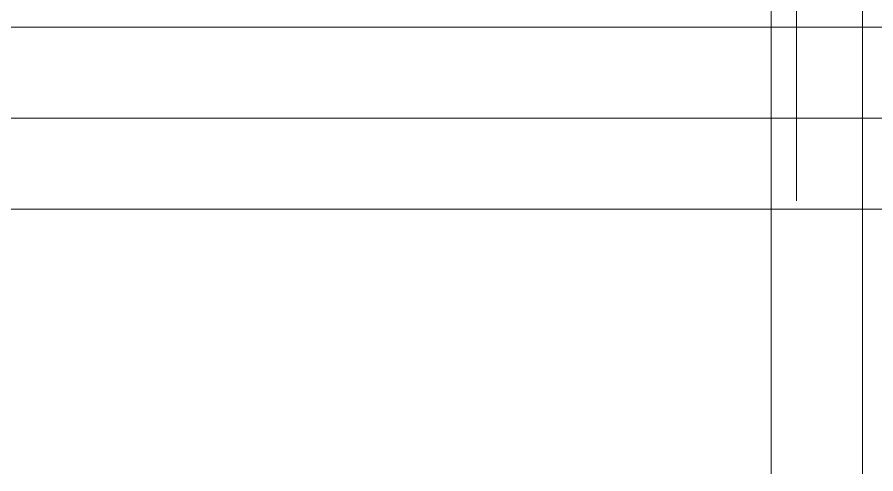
# Model space of a CAD drawing. Header units: millimetres. Extents: x 24 to 200, y 24 to 188.
# Drawn here: x 142.87 to 171.14, y 30.63 to 45.67 of the extents above; entities that cross this region are included whole.
import ezdxf

# ---------------------------------------------------------------- set-up
doc = ezdxf.new("R2010")
doc.units = ezdxf.units.MM
for name, color, linetype in [('0_底面', 51, 'Continuous'), ('1_PCB下', 5, 'Continuous'), ('2_Plate下', 3, 'Continuous'), ('3_SwitchPlate', 6, 'Continuous'), ('4_天板下', 40, 'Continuous'), ('5_左天板', 1, 'Continuous'), ('6_右天板', 230, 'Continuous')]:
    doc.layers.add(name, color=color, linetype=linetype)
doc.layers.add('補助線', color=4, linetype='Continuous', lineweight=5, transparency=0.5)

msp = doc.modelspace()

# ---------------------------------------------------------------- linework, layer by layer
at = {"layer": '0_底面', "lineweight": 5}
msp.add_lwpolyline([(173.699, 177.7), (45.354, 177.7, 0.414214), (39.354, 171.7), (39.354, 45.35, 0.414214), (45.354, 39.35), (173.699, 39.35, 0.414214), (179.699, 45.35), (179.699, 171.7, 0.414214)], format="xyb", close=True, dxfattribs=at)
at = {"layer": '1_PCB下', "lineweight": 5}
msp.add_lwpolyline([(173.699, 177.7), (45.354, 177.7, 0.414214), (39.354, 171.7), (39.354, 45.35, 0.414214), (45.354, 39.35), (173.699, 39.35, 0.414214), (179.699, 45.35), (179.699, 171.7, 0.414214)], format="xyb", close=True, dxfattribs=at)
at = {"layer": '2_Plate下', "lineweight": 5}
msp.add_lwpolyline([(39.354, 171.7), (39.354, 45.35, 0.414214), (45.354, 39.35), (173.699, 39.35, 0.414214), (179.699, 45.35), (179.699, 146.067), (170.699, 146.067), (170.699, 48.35), (48.355, 48.35), (48.355, 168.7), (87.058, 168.7), (87.058, 177.7), (45.354, 177.7, 0.414214)], format="xyb", close=True, dxfattribs=at)
at = {"layer": '3_SwitchPlate', "lineweight": 5}
msp.add_lwpolyline([(111.743, 148.569), (87.058, 148.569), (87.058, 177.7), (45.354, 177.7, 0.414214), (39.354, 171.7), (39.354, 45.35, 0.414214), (45.354, 39.35), (173.699, 39.35, 0.414214), (179.699, 45.35), (179.699, 146.067), (117.037, 146.067), (117.037, 166.345), (179.699, 166.345), (179.699, 171.7, 0.414214), (173.699, 177.7), (111.743, 177.7)], format="xyb", close=True, dxfattribs=at)
at = {"layer": '4_天板下', "lineweight": 5}
for points in [[(170.699, 42.35), (173.699, 42.35, 0.414214), (176.699, 45.35), (176.699, 146.067), (170.699, 146.067), (170.699, 48.35)], [(42.355, 45.35), (42.355, 48.35), (48.355, 48.35), (170.699, 48.35), (170.699, 42.35), (45.354, 42.35, -0.414214)]]:
    msp.add_lwpolyline(points, format="xyb", close=True, dxfattribs=at)
at = {"layer": '5_左天板', "lineweight": 5}
msp.add_lwpolyline([(173.699, 177.7), (45.354, 177.7, 0.414214), (39.354, 171.7), (39.354, 45.35, 0.414214), (45.354, 39.35), (173.699, 39.35, 0.414214), (179.699, 45.35), (179.699, 171.7, 0.414214)], format="xyb", close=True, dxfattribs=at)
at = {"layer": '6_右天板', "lineweight": 5}
msp.add_lwpolyline([(173.699, 177.7), (45.354, 177.7, 0.414214), (39.354, 171.7), (39.354, 45.35, 0.414214), (45.354, 39.35), (173.699, 39.35, 0.414214), (179.699, 45.35), (179.699, 171.7, 0.414214)], format="xyb", close=True, dxfattribs=at)
at = {"layer": '補助線'}
for p, q in [((167.699, 188.338), (167.699, 30.632)), ((170.699, 188.338), (170.699, 30.632))]:
    msp.add_line(p, q, dxfattribs=at)
at = {"layer": '補助線', "lineweight": 5}
for p, q in [((168.525, 183.359), (168.525, 39.62)), ((31.521, 45.35), (179.702, 45.35)), ((31.521, 42.35), (179.702, 42.35)), ((31.521, 39.35), (179.702, 39.35))]:
    msp.add_line(p, q, dxfattribs=at)

doc.saveas('drawing.dxf')
